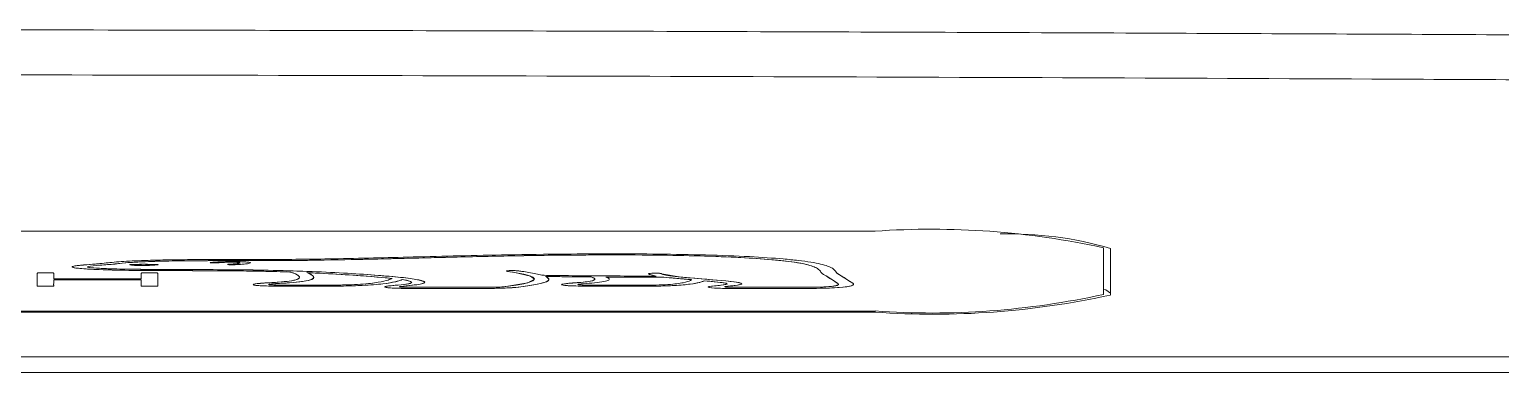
# Model space of a CAD drawing. Extents: x 3571 to 9666, y -561 to 1991.
# Drawn here: x 5141.63 to 5173.83, y 275.03 to 282.55 of the extents above; entities that cross this region are included whole.
import ezdxf

# ---------------------------------------------------------------- set-up
doc = ezdxf.new("R2010")
doc.units = 0
doc.header["$LTSCALE"] = 20
doc.header["$MEASUREMENT"] = 0
doc.layers.get('0').update_dxf_attribs({"linetype": 'CONTINUOUS'})

msp = doc.modelspace()

# ---------------------------------------------------------------- linework, layer by layer
at = {"color": 7, "linetype": 'Continuous', "lineweight": 15}
for p, q in [((5160.144, 278.128), (5108.919, 278.128)), ((5160.144, 278.128), (5108.919, 278.128)), ((5165.144, 276.746), (5165.144, 277.764)), ((5165.144, 276.746), (5165.144, 277.764)), ((5165.294, 276.733), (5165.294, 277.751)), ((5158.945, 277.251), (5158.883, 277.314)), ((5158.945, 277.251), (5158.883, 277.314)), ((5159.213, 277.317), (5159.277, 277.252)), ((5159.213, 277.317), (5159.277, 277.252)), ((5142.126, 276.927), (5141.843, 276.927)), ((5142.126, 276.927), (5141.843, 276.927)), ((5142.165, 277.088), (5144.083, 277.088)), ((5142.165, 277.088), (5144.083, 277.088)), ((5144.083, 277.064), (5142.165, 277.064)), ((5144.083, 277.064), (5142.165, 277.064)), ((5144.406, 276.927), (5144.123, 276.927)), ((5144.406, 276.927), (5144.123, 276.927)), ((5095.144, 276.382), (5160.144, 276.382)), ((5095.144, 276.382), (5160.144, 276.382)), ((5095.144, 276.358), (5160.144, 276.358)), ((5160.144, 276.358), (5160.144, 276.382)), ((5160.144, 276.358), (5160.144, 276.382)), ((5023.448, 275.377), (5231.84, 275.377))]:
    msp.add_line(p, q, dxfattribs=at)
at = {"color": 7, "linetype": 'Continuous', "lineweight": 15, "flags": 128}
for points in [[(5149.904, 276.934), (5149.904, 276.934), (5149.904, 276.934), (5149.904, 276.934), (5149.904, 276.934), (5149.903, 276.934), (5149.901, 276.934), (5149.895, 276.934), (5149.878, 276.932), (5149.833, 276.928), (5149.754, 276.918), (5149.738, 276.915), (5149.737, 276.911), (5149.746, 276.908), (5149.776, 276.905), (5149.818, 276.902), (5149.906, 276.901), (5150.088, 276.901), (5150.388, 276.901), (5150.927, 276.901), (5151.547, 276.901), (5151.842, 276.903), (5151.974, 276.91), (5152.024, 276.914), (5152.044, 276.916), (5152.053, 276.917), (5152.057, 276.918), (5152.059, 276.918), (5152.059, 276.918), (5152.06, 276.918), (5152.06, 276.918), (5152.06, 276.918), (5152.06, 276.918), (5152.543, 277), (5152.686, 277.078), (5152.603, 277.146), (5152.257, 277.227), (5152.101, 277.25)], [(5141.843, 276.927), (5141.829, 276.927), (5141.816, 276.927), (5141.807, 276.929), (5141.805, 276.929), (5141.805, 276.929), (5141.805, 276.929), (5141.805, 276.929), (5141.805, 276.929), (5141.805, 276.929), (5141.805, 276.929), (5141.805, 276.929), (5141.805, 276.929), (5141.805, 276.929), (5141.805, 277.088), (5141.805, 277.158), (5141.805, 277.189), (5141.805, 277.203), (5141.805, 277.209), (5141.805, 277.213), (5141.808, 277.214), (5141.816, 277.215), (5141.83, 277.216), (5141.838, 277.216), (5141.841, 277.216), (5141.842, 277.216), (5141.843, 277.216), (5141.843, 277.216), (5141.843, 277.216), (5141.843, 277.216), (5141.843, 277.216), (5141.843, 277.216), (5141.843, 277.216), (5142.002, 277.216), (5142.071, 277.216), (5142.126, 277.216), (5142.141, 277.216), (5142.153, 277.215), (5142.162, 277.214), (5142.164, 277.214), (5142.165, 277.213), (5142.165, 277.213), (5142.165, 277.213), (5142.165, 277.213), (5142.165, 277.213), (5142.165, 277.213), (5142.165, 277.213), (5142.165, 277.213), (5142.165, 277.213), (5142.165, 277.088)], [(5141.843, 276.927), (5141.829, 276.927), (5141.816, 276.927), (5141.807, 276.929), (5141.805, 276.929), (5141.805, 276.929), (5141.805, 276.929), (5141.805, 276.929), (5141.805, 276.929), (5141.805, 276.929), (5141.805, 276.929), (5141.805, 276.929), (5141.805, 276.929), (5141.805, 276.929), (5141.805, 277.088), (5141.805, 277.158), (5141.805, 277.189), (5141.805, 277.203), (5141.805, 277.209), (5141.805, 277.213), (5141.808, 277.214), (5141.816, 277.215), (5141.83, 277.216), (5141.838, 277.216), (5141.841, 277.216), (5141.842, 277.216), (5141.843, 277.216), (5141.843, 277.216), (5141.843, 277.216), (5141.843, 277.216), (5141.843, 277.216), (5141.843, 277.216), (5141.843, 277.216), (5142.002, 277.216), (5142.071, 277.216), (5142.126, 277.216), (5142.141, 277.216), (5142.153, 277.215), (5142.162, 277.214), (5142.164, 277.214), (5142.165, 277.213), (5142.165, 277.213), (5142.165, 277.213), (5142.165, 277.213), (5142.165, 277.213), (5142.165, 277.213), (5142.165, 277.213), (5142.165, 277.213), (5142.165, 277.213), (5142.165, 277.088)], [(5144.083, 277.088), (5144.083, 277.158), (5144.083, 277.189), (5144.083, 277.203), (5144.083, 277.209), (5144.083, 277.213), (5144.087, 277.214), (5144.095, 277.215), (5144.109, 277.216), (5144.117, 277.216), (5144.12, 277.216), (5144.122, 277.216), (5144.123, 277.216), (5144.123, 277.216), (5144.123, 277.216), (5144.123, 277.216), (5144.123, 277.216), (5144.123, 277.216), (5144.123, 277.216), (5144.281, 277.216), (5144.351, 277.216), (5144.406, 277.216), (5144.42, 277.216), (5144.432, 277.215), (5144.441, 277.214), (5144.443, 277.214), (5144.444, 277.213), (5144.444, 277.213), (5144.444, 277.213), (5144.444, 277.213), (5144.444, 277.213), (5144.444, 277.213), (5144.444, 277.213), (5144.444, 277.213), (5144.444, 277.213), (5144.444, 277.054), (5144.444, 276.984), (5144.444, 276.954), (5144.444, 276.94), (5144.444, 276.934), (5144.444, 276.929), (5144.441, 276.928), (5144.432, 276.927), (5144.42, 276.927), (5144.406, 276.927)], [(5144.083, 277.088), (5144.083, 277.158), (5144.083, 277.189), (5144.083, 277.203), (5144.083, 277.209), (5144.083, 277.213), (5144.087, 277.214), (5144.095, 277.215), (5144.109, 277.216), (5144.117, 277.216), (5144.12, 277.216), (5144.122, 277.216), (5144.123, 277.216), (5144.123, 277.216), (5144.123, 277.216), (5144.123, 277.216), (5144.123, 277.216), (5144.123, 277.216), (5144.123, 277.216), (5144.281, 277.216), (5144.351, 277.216), (5144.406, 277.216), (5144.42, 277.216), (5144.432, 277.215), (5144.441, 277.214), (5144.443, 277.214), (5144.444, 277.213), (5144.444, 277.213), (5144.444, 277.213), (5144.444, 277.213), (5144.444, 277.213), (5144.444, 277.213), (5144.444, 277.213), (5144.444, 277.213), (5144.444, 277.213), (5144.444, 277.054), (5144.444, 276.984), (5144.444, 276.954), (5144.444, 276.94), (5144.444, 276.934), (5144.444, 276.929), (5144.441, 276.928), (5144.432, 276.927), (5144.42, 276.927), (5144.406, 276.927)], [(5144.123, 276.927), (5144.108, 276.927), (5144.095, 276.927), (5144.086, 276.929), (5144.084, 276.929), (5144.084, 276.929), (5144.083, 276.929), (5144.083, 276.929), (5144.083, 276.929), (5144.083, 276.929), (5144.083, 276.929), (5144.083, 276.929), (5144.083, 276.929), (5144.083, 276.929), (5144.083, 277.064)], [(5144.123, 276.927), (5144.108, 276.927), (5144.095, 276.927), (5144.086, 276.929), (5144.084, 276.929), (5144.084, 276.929), (5144.083, 276.929), (5144.083, 276.929), (5144.083, 276.929), (5144.083, 276.929), (5144.083, 276.929), (5144.083, 276.929), (5144.083, 276.929), (5144.083, 276.929), (5144.083, 277.064)], [(5155.351, 277.148), (5155.213, 277.181), (5155.188, 277.195), (5155.195, 277.202), (5155.219, 277.206), (5155.256, 277.209), (5155.288, 277.21), (5155.324, 277.21), (5155.36, 277.21), (5155.391, 277.21), (5155.423, 277.208), (5155.446, 277.205), (5155.461, 277.201), (5155.465, 277.199), (5155.466, 277.198), (5155.466, 277.198), (5155.466, 277.198), (5155.466, 277.198), (5155.466, 277.198), (5155.466, 277.198), (5155.466, 277.198), (5155.466, 277.198), (5155.466, 277.198), (5155.853, 277.128), (5156.495, 277.074), (5156.877, 277.039), (5157.165, 277.003), (5157.228, 276.975), (5157.132, 276.947), (5156.924, 276.926), (5156.884, 276.921), (5156.858, 276.916), (5156.852, 276.912), (5156.858, 276.909), (5156.877, 276.905), (5156.907, 276.903), (5156.947, 276.902), (5157.015, 276.901), (5157.125, 276.901), (5157.321, 276.901), (5157.671, 276.901), (5158.265, 276.901), (5158.526, 276.901), (5158.641, 276.901), (5158.731, 276.901), (5158.773, 276.901), (5158.846, 276.902), (5159.024, 276.908), (5159.182, 276.92), (5159.291, 276.937), (5159.339, 276.96), (5159.324, 276.988), (5159.256, 277.032), (5159.07, 277.151)], [(5159.399, 277.154), (5159.585, 277.035), (5159.653, 276.99), (5159.669, 276.957), (5159.597, 276.928), (5159.435, 276.904), (5159.195, 276.887), (5159.009, 276.88), (5158.851, 276.877), (5158.758, 276.877), (5158.737, 276.877), (5158.732, 276.877), (5158.73, 276.877), (5158.73, 276.877), (5158.73, 276.877), (5158.73, 276.877), (5158.73, 276.877), (5158.73, 276.877), (5158.73, 276.877), (5157.676, 276.877), (5157.262, 276.877), (5156.803, 276.878), (5156.669, 276.883), (5156.564, 276.89), (5156.516, 276.897), (5156.49, 276.907), (5156.509, 276.917), (5156.737, 276.944), (5156.893, 276.967), (5156.88, 276.989), (5156.694, 277.015), (5156.411, 277.044)], [(5165.294, 276.77), (5165.195, 276.843), (5165.144, 276.86)]]:
    msp.add_lwpolyline(points, dxfattribs=at)
at = {"color": 7, "linetype": 'Continuous', "lineweight": 15}
for centre, radius, start, end in [((5161.387, 260.68), 17.493, 77.5989, 94.0761), ((5161.387, 260.68), 17.493, 77.5989, 94.0761), ((5163.08, 270.259), 7.812, 73.5397, 91.4767), ((5161.387, 293.831), 17.493, 265.9241, 282.4008), ((5161.387, 293.831), 17.493, 265.9241, 282.4008), ((5161.425, 294.33), 18.018, 265.9243, 282.4009)]:
    msp.add_arc(centre, radius, start, end, dxfattribs=at)
for points, knots in [([(5283.355, 275.427), (5282.954, 275.498), (5280.566, 275.921), (5276.554, 276.556), (5272.07, 277.222), (5268.51, 277.715), (5265.43, 278.12), (5262.314, 278.503), (5259.482, 278.832), (5256.755, 279.131), (5254.004, 279.416), (5251.034, 279.705), (5247.954, 279.983), (5244.685, 280.254), (5241.251, 280.517), (5235.382, 280.927), (5227.303, 281.388), (5217.302, 281.808), (5207.837, 282.088), (5200.532, 282.226), (5195.144, 282.291), (5191.159, 282.324), (5186.412, 282.357), (5180.745, 282.392), (5174.156, 282.429), (5166.643, 282.464), (5158.206, 282.497), (5148.842, 282.524), (5138.551, 282.543), (5131.382, 282.546), (5127.644, 282.547)], [0, 0, 0, 0, 0.007942, 0.047278, 0.078077, 0.09541, 0.117873, 0.138922, 0.157097, 0.174981, 0.193535, 0.211422, 0.233444, 0.254725, 0.276456, 0.30182, 0.371991, 0.43612, 0.496896, 0.553414, 0.574736, 0.598799, 0.628672, 0.664319, 0.705767, 0.753009, 0.806051, 0.864895, 0.929545, 1, 1, 1, 1]), ([(5231.84, 275.377), (5231.766, 275.481), (5231.689, 275.584), (5231.577, 275.731), (5231.543, 275.774), (5231.474, 275.862), (5231.44, 275.906), (5231.334, 276.037), (5231.262, 276.125), (5231.042, 276.388), (5230.888, 276.563), (5230.407, 277.088), (5230.059, 277.438), (5229.593, 277.876), (5229.497, 277.963), (5229.353, 278.094), (5229.296, 278.138), (5229.158, 278.225), (5229.078, 278.269), (5228.626, 278.485), (5228.092, 278.657), (5226.688, 278.993), (5225.819, 279.157), (5224.279, 279.395), (5223.726, 279.473), (5222.839, 279.588), (5222.534, 279.626), (5221.905, 279.701), (5221.582, 279.738), (5219.919, 279.921), (5218.442, 280.06), (5215.229, 280.322), (5213.491, 280.444), (5209.792, 280.669), (5207.832, 280.772), (5203.725, 280.956), (5201.581, 281.037), (5197.152, 281.177), (5194.87, 281.234), (5190.212, 281.326), (5187.838, 281.359), (5184.845, 281.385), (5184.245, 281.389), (5183.044, 281.396), (5182.443, 281.4), (5181.241, 281.407), (5180.639, 281.41), (5179.739, 281.415), (5179.438, 281.417), (5178.837, 281.42), (5178.536, 281.422), (5175.83, 281.437), (5173.426, 281.449), (5166.205, 281.482), (5161.39, 281.501), (5146.935, 281.546), (5137.289, 281.561), (5127.644, 281.561)], [0.7121402, 0.7121402, 0.7121402, 0.7121402, 0.719641, 0.719641, 0.7228269, 0.7228269, 0.7260128, 0.7260128, 0.7323846, 0.7323846, 0.7451281, 0.7451281, 0.7706153, 0.7706153, 0.7769871, 0.7769871, 0.780173, 0.780173, 0.7833589, 0.7833589, 0.7961025, 0.7961025, 0.8088461, 0.8088461, 0.8152179, 0.8152179, 0.8184038, 0.8184038, 0.8215897, 0.8215897, 0.8343333, 0.8343333, 0.8470769, 0.8470769, 0.8598205, 0.8598205, 0.8725641, 0.8725641, 0.8853077, 0.8853077, 0.8980513, 0.8980513, 0.9012372, 0.9012372, 0.9044231, 0.9044231, 0.907609, 0.907609, 0.9092019, 0.9092019, 0.9107949, 0.9107949, 0.9235384, 0.9235384, 0.9490256, 0.9490256, 1, 1, 1, 1]), ([(5143.23, 277.425), (5143.339, 277.437), (5143.559, 277.462), (5144.027, 277.485), (5144.503, 277.499), (5144.979, 277.506), (5145.446, 277.509), (5146.067, 277.509), (5147.002, 277.508), (5148.413, 277.523), (5149.789, 277.559), (5151.049, 277.59), (5152.154, 277.614), (5153.606, 277.634), (5155.09, 277.636), (5156.454, 277.611), (5157.398, 277.576), (5158.054, 277.531), (5158.588, 277.477), (5159.015, 277.409), (5159.145, 277.349), (5159.213, 277.317)], [0, 0, 0, 0, 0.031713, 0.063849, 0.086985, 0.112266, 0.140208, 0.160701, 0.210342, 0.287821, 0.384064, 0.44004, 0.498202, 0.565996, 0.673198, 0.729153, 0.786354, 0.839348, 0.868778, 0.930854, 1, 1, 1, 1]), ([(5143.23, 277.425), (5143.339, 277.437), (5143.559, 277.462), (5144.027, 277.485), (5144.503, 277.499), (5144.979, 277.506), (5145.446, 277.509), (5146.067, 277.509), (5147.002, 277.508), (5148.413, 277.523), (5149.789, 277.559), (5151.049, 277.59), (5152.154, 277.614), (5153.606, 277.634), (5155.09, 277.636), (5156.454, 277.611), (5157.398, 277.576), (5158.054, 277.531), (5158.588, 277.477), (5159.015, 277.409), (5159.145, 277.349), (5159.213, 277.317)], [0, 0, 0, 0, 0.031713, 0.063849, 0.086985, 0.112266, 0.140208, 0.160701, 0.210342, 0.287821, 0.384064, 0.44004, 0.498202, 0.565996, 0.673198, 0.729153, 0.786354, 0.839348, 0.868778, 0.930854, 1, 1, 1, 1]), ([(5158.883, 277.314), (5158.756, 277.398), (5158.392, 277.464), (5157.797, 277.513), (5156.514, 277.618), (5154.473, 277.619), (5152.987, 277.601), (5152.055, 277.59), (5151.146, 277.567), (5150.265, 277.545), (5149.512, 277.526), (5148.732, 277.507), (5147.938, 277.494), (5147.365, 277.486), (5146.672, 277.485), (5146.061, 277.485), (5145.876, 277.485), (5145.69, 277.485), (5145.504, 277.484), (5144.513, 277.483), (5143.848, 277.459), (5143.525, 277.414), (5143.517, 277.413), (5143.509, 277.412), (5143.501, 277.411)], [0, 0, 0, 0, 0.1390248, 0.1390248, 0.1390248, 0.2780496, 0.2780496, 0.2780496, 0.4170744, 0.4170744, 0.4170744, 0.5560992, 0.5560992, 0.5560992, 0.695124, 0.695124, 0.695124, 0.8472279, 0.8472279, 0.8472279, 0.9862527, 0.9862527, 0.9862527, 0.9999967, 0.9999967, 0.9999967, 0.9999967]), ([(5158.883, 277.314), (5158.819, 277.344), (5158.698, 277.4), (5158.305, 277.464), (5157.813, 277.514), (5157.207, 277.556), (5156.33, 277.589), (5154.878, 277.615), (5153.215, 277.608), (5151.504, 277.576), (5150.17, 277.542), (5148.887, 277.511), (5147.676, 277.488), (5146.711, 277.485), (5146.109, 277.485), (5145.812, 277.485), (5145.668, 277.485), (5145.576, 277.485), (5145.536, 277.484), (5145.518, 277.484), (5145.51, 277.484), (5145.507, 277.484), (5145.505, 277.484), (5145.505, 277.484), (5145.256, 277.484), (5144.793, 277.48), (5144.23, 277.466), (5143.85, 277.446), (5143.632, 277.428), (5143.537, 277.415), (5143.501, 277.411)], [0, 0, 0, 0, 0.067679, 0.128077, 0.156571, 0.207302, 0.262913, 0.317602, 0.452125, 0.531264, 0.60887, 0.684651, 0.754398, 0.814077, 0.843169, 0.853676, 0.862923, 0.866991, 0.868781, 0.869569, 0.869915, 0.870068, 0.870135, 0.870164, 0.870188, 0.911274, 0.946094, 0.967152, 0.987655, 1, 1, 1, 1]), ([(5147.335, 277.236), (5147.066, 277.245), (5146.779, 277.252), (5146.478, 277.256), (5146.008, 277.262), (5145.212, 277.265), (5144.571, 277.268), (5144.372, 277.269), (5144.173, 277.27), (5143.974, 277.271), (5143.57, 277.273), (5142.893, 277.29), (5142.656, 277.323), (5142.532, 277.34), (5142.543, 277.359), (5142.69, 277.377), (5142.768, 277.387), (5142.87, 277.394), (5143.062, 277.408), (5143.15, 277.415), (5143.218, 277.423), (5143.224, 277.424), (5143.23, 277.425)], [0, 0, 0, 0, 0.138054, 0.138054, 0.138054, 0.276108, 0.276108, 0.276108, 0.437954, 0.437954, 0.437954, 0.576009, 0.576009, 0.576009, 0.714063, 0.714063, 0.714063, 0.852117, 0.852117, 0.990171, 0.990171, 1, 1, 1, 1]), ([(5147.335, 277.236), (5147.147, 277.242), (5146.677, 277.256), (5145.729, 277.263), (5144.876, 277.267), (5144.222, 277.27), (5143.745, 277.271), (5143.299, 277.282), (5142.925, 277.299), (5142.743, 277.312), (5142.625, 277.326), (5142.569, 277.34), (5142.568, 277.356), (5142.638, 277.371), (5142.785, 277.388), (5143.017, 277.403), (5143.161, 277.418), (5143.23, 277.425)], [0, 0, 0, 0, 0.0922829, 0.229592, 0.4300892, 0.4826, 0.5280575, 0.6473262, 0.6896227, 0.730289, 0.761522, 0.7906789, 0.8194057, 0.86011, 0.8882573, 0.9462464, 1, 1, 1, 1]), ([(5143.501, 277.411), (5143.397, 277.401), (5143.204, 277.384), (5142.941, 277.365), (5142.896, 277.348), (5142.91, 277.34), (5142.978, 277.329), (5143.17, 277.315), (5143.529, 277.301), (5143.823, 277.297), (5143.997, 277.295)], [0, 0, 0, 0, 0.20392, 0.379699, 0.428926, 0.475881, 0.508636, 0.639271, 0.786203, 1, 1, 1, 1]), ([(5143.501, 277.411), (5143.397, 277.401), (5143.204, 277.384), (5142.941, 277.365), (5142.896, 277.348), (5142.91, 277.34), (5142.978, 277.329), (5143.17, 277.315), (5143.529, 277.301), (5143.823, 277.297), (5143.997, 277.295)], [0, 0, 0, 0, 0.20392, 0.379699, 0.428926, 0.475881, 0.508636, 0.639271, 0.786203, 1, 1, 1, 1]), ([(5143.832, 277.395), (5143.832, 277.395), (5143.831, 277.395), (5143.831, 277.396), (5143.832, 277.397), (5143.838, 277.398), (5143.846, 277.399), (5143.86, 277.4), (5143.872, 277.4), (5143.878, 277.401)], [0, 0, 0, 0, 0.04413, 0.1256, 0.334216, 0.473974, 0.625825, 0.796202, 1, 1, 1, 1]), ([(5144.128, 277.376), (5144.125, 277.376), (5144.118, 277.376), (5144.097, 277.375), (5144.069, 277.375), (5144.034, 277.375), (5144.002, 277.376), (5143.966, 277.377), (5143.923, 277.382), (5143.874, 277.386), (5143.843, 277.392), (5143.833, 277.394), (5143.832, 277.395), (5143.832, 277.395), (5143.832, 277.395)], [0, 0, 0, 0, 0.017805, 0.051589, 0.140616, 0.209049, 0.282551, 0.361488, 0.486811, 0.756898, 0.921891, 0.995116, 0.999667, 1, 1, 1, 1]), ([(5144.128, 277.376), (5144.127, 277.376), (5144.02, 277.373), (5143.958, 277.378), (5143.835, 277.389), (5143.832, 277.395), (5143.832, 277.395)], [0, 0, 0, 0, 0.49917, 0.49917, 0.49917, 1, 1, 1, 1]), ([(5143.878, 277.401), (5143.878, 277.401), (5143.879, 277.401), (5143.894, 277.401), (5143.948, 277.402), (5144.061, 277.404), (5144.239, 277.404), (5144.368, 277.402), (5144.441, 277.4)], [0, 0, 0, 0, 0.001576, 0.005842, 0.082684, 0.297309, 0.60832, 1, 1, 1, 1]), ([(5143.997, 277.295), (5144.086, 277.294), (5144.262, 277.293), (5144.732, 277.291), (5145.448, 277.288), (5146.695, 277.283), (5148.193, 277.239), (5149.309, 277.163), (5150.001, 277.095), (5150.274, 277.041), (5150.324, 276.982), (5150.044, 276.95), (5149.904, 276.934)], [0, 0, 0, 0, 0.028697, 0.057394, 0.152902, 0.261599, 0.461431, 0.661536, 0.748987, 0.8359, 0.918194, 1, 1, 1, 1]), ([(5143.997, 277.295), (5144.195, 277.294), (5144.392, 277.293), (5144.59, 277.292), (5145.239, 277.289), (5146.048, 277.286), (5146.535, 277.28), (5147.882, 277.262), (5148.933, 277.192), (5150.244, 277.078), (5150.596, 276.99), (5149.904, 276.934)], [0, 0, 0, 0, 0.27971, 0.27971, 0.27971, 0.519806, 0.519806, 0.519806, 0.759903, 0.759903, 1, 1, 1, 1]), ([(5144.441, 277.4), (5144.441, 277.4), (5144.443, 277.4), (5144.447, 277.4), (5144.451, 277.399), (5144.454, 277.399), (5144.455, 277.398), (5144.451, 277.397), (5144.435, 277.394), (5144.389, 277.39), (5144.316, 277.384), (5144.228, 277.379), (5144.162, 277.377), (5144.133, 277.376), (5144.128, 277.376), (5144.128, 277.376), (5144.128, 277.376)], [0, 0, 0, 0, 0.004723, 0.013358, 0.027045, 0.044843, 0.068074, 0.09941, 0.142275, 0.295532, 0.5394, 0.811672, 0.968085, 0.997949, 0.999886, 1, 1, 1, 1]), ([(5144.441, 277.4), (5144.441, 277.4), (5144.479, 277.399), (5144.427, 277.394), (5144.277, 277.379), (5144.128, 277.376), (5144.128, 277.376)], [0, 0, 0, 0, 0.498609, 0.498609, 0.498609, 1, 1, 1, 1]), ([(5146.109, 277.395), (5146.149, 277.397), (5146.237, 277.401), (5146.343, 277.41), (5146.431, 277.421), (5146.476, 277.432), (5146.474, 277.442), (5146.435, 277.45), (5146.367, 277.457), (5146.282, 277.461), (5146.2, 277.465), (5146.072, 277.466), (5145.926, 277.464), (5145.789, 277.458), (5145.69, 277.452), (5145.626, 277.448), (5145.595, 277.445), (5145.587, 277.442), (5145.593, 277.439), (5145.61, 277.437), (5145.619, 277.437)], [0, 0, 0, 0, 0.070187, 0.154046, 0.242829, 0.328867, 0.383425, 0.434869, 0.512766, 0.540194, 0.59632, 0.647426, 0.730831, 0.813484, 0.879429, 0.920937, 0.941404, 0.96146, 0.980858, 1, 1, 1, 1]), ([(5146.109, 277.395), (5146.149, 277.397), (5146.237, 277.401), (5146.343, 277.41), (5146.431, 277.421), (5146.476, 277.432), (5146.474, 277.442), (5146.435, 277.45), (5146.367, 277.457), (5146.282, 277.461), (5146.2, 277.465), (5146.072, 277.466), (5145.926, 277.464), (5145.789, 277.458), (5145.69, 277.452), (5145.626, 277.448), (5145.595, 277.445), (5145.587, 277.442), (5145.593, 277.439), (5145.61, 277.437), (5145.619, 277.437)], [0, 0, 0, 0, 0.070187, 0.154046, 0.242829, 0.328867, 0.383425, 0.434869, 0.512766, 0.540194, 0.59632, 0.647426, 0.730831, 0.813484, 0.879429, 0.920937, 0.941404, 0.96146, 0.980858, 1, 1, 1, 1]), ([(5145.619, 277.437), (5145.631, 277.436), (5145.656, 277.435), (5145.699, 277.435), (5145.736, 277.436), (5145.754, 277.437), (5145.763, 277.438)], [0, 0, 0, 0, 0.2692431, 0.5456656, 0.7709683, 1, 1, 1, 1]), ([(5145.763, 277.438), (5145.781, 277.439), (5145.988, 277.457), (5146.165, 277.448), (5146.23, 277.444), (5146.257, 277.44), (5146.248, 277.433), (5146.232, 277.423), (5146.113, 277.412), (5146.031, 277.408)], [0, 0, 0, 0, 0.333333, 0.333333, 0.333333, 0.666667, 0.666667, 0.666667, 1, 1, 1, 1]), ([(5145.763, 277.438), (5145.777, 277.439), (5145.81, 277.441), (5145.869, 277.445), (5145.943, 277.449), (5146.017, 277.45), (5146.082, 277.45), (5146.131, 277.449), (5146.177, 277.447), (5146.214, 277.445), (5146.238, 277.441), (5146.249, 277.438), (5146.251, 277.434), (5146.233, 277.427), (5146.183, 277.42), (5146.115, 277.413), (5146.057, 277.41), (5146.031, 277.408)], [0, 0, 0, 0, 0.054091, 0.131926, 0.21189, 0.29246, 0.338152, 0.385934, 0.427475, 0.483499, 0.523891, 0.565577, 0.610808, 0.683673, 0.79881, 0.910189, 1, 1, 1, 1]), ([(5146.031, 277.408), (5145.984, 277.406), (5145.953, 277.402), (5145.996, 277.395), (5146.06, 277.394), (5146.109, 277.395)], [0, 0, 0, 0, 0.5, 0.5, 1, 1, 1, 1]), ([(5146.031, 277.408), (5146.02, 277.408), (5145.998, 277.406), (5145.975, 277.404), (5145.965, 277.401), (5145.972, 277.398), (5145.996, 277.396), (5146.031, 277.395), (5146.072, 277.394), (5146.097, 277.395), (5146.109, 277.395)], [0, 0, 0, 0, 0.131807, 0.261874, 0.387014, 0.510114, 0.630332, 0.749133, 0.872351, 1, 1, 1, 1]), ([(5146.831, 276.998), (5146.917, 277.003), (5147.107, 277.014), (5147.361, 277.039), (5147.533, 277.078), (5147.56, 277.136), (5147.483, 277.189), (5147.376, 277.225), (5147.345, 277.234), (5147.337, 277.236), (5147.335, 277.236)], [0, 0, 0, 0, 0.094177, 0.208216, 0.35578, 0.561674, 0.892393, 0.975342, 0.994091, 1, 1, 1, 1]), ([(5146.831, 276.998), (5147.111, 277.014), (5147.492, 277.037), (5147.536, 277.101), (5147.585, 277.171), (5147.345, 277.234), (5147.335, 277.236)], [0, 0, 0, 0, 0.5, 0.5, 0.5, 1, 1, 1, 1]), ([(5149.904, 276.934), (5149.904, 276.934), (5149.735, 276.921), (5149.735, 276.904), (5149.842, 276.901), (5149.913, 276.901), (5150.486, 276.901), (5151.058, 276.901), (5151.824, 276.901), (5151.96, 276.906), (5152.06, 276.918), (5153.439, 277.085), (5152.115, 277.249), (5152.101, 277.25)], [0, 0, 0, 0, 0.135664, 0.135664, 0.271331, 0.271331, 0.271331, 0.728665, 0.728665, 0.864333, 0.864333, 0.864333, 1, 1, 1, 1]), ([(5152.101, 277.25), (5152.053, 277.256), (5152.068, 277.263), (5152.198, 277.268), (5152.281, 277.266), (5152.329, 277.261)], [0, 0, 0, 0, 0.5, 0.5, 0.9999797, 0.9999797, 0.9999797, 0.9999797]), ([(5152.101, 277.25), (5152.091, 277.252), (5152.073, 277.254), (5152.071, 277.259), (5152.09, 277.263), (5152.13, 277.266), (5152.183, 277.267), (5152.239, 277.267), (5152.292, 277.264), (5152.316, 277.262), (5152.329, 277.261)], [0, 0, 0, 0, 0.139592, 0.268226, 0.388335, 0.506241, 0.622869, 0.738304, 0.861827, 1, 1, 1, 1]), ([(5152.329, 277.261), (5152.332, 277.26), (5152.343, 277.259), (5152.372, 277.255), (5152.45, 277.245), (5152.648, 277.215), (5152.766, 277.186), (5152.852, 277.164)], [0, 0, 0, 0, 0.014686, 0.042051, 0.122953, 0.357381, 1, 1, 1, 1]), ([(5152.329, 277.261), (5152.332, 277.26), (5152.343, 277.259), (5152.372, 277.255), (5152.45, 277.245), (5152.648, 277.215), (5152.766, 277.186), (5152.852, 277.164)], [0, 0, 0, 0, 0.014686, 0.042051, 0.122953, 0.357381, 1, 1, 1, 1]), ([(5159.07, 277.151), (5159.032, 277.172), (5158.974, 277.205), (5158.953, 277.239), (5158.945, 277.251)], [0, 0, 0, 0, 0.642447, 1, 1, 1, 1]), ([(5159.277, 277.252), (5159.287, 277.237), (5159.308, 277.204), (5159.368, 277.171), (5159.399, 277.154)], [0, 0, 0, 0, 0.471162, 1, 1, 1, 1]), ([(5142.165, 277.064), (5142.165, 277.039), (5142.166, 277.003), (5142.164, 276.962), (5142.166, 276.944), (5142.164, 276.935), (5142.168, 276.931), (5142.163, 276.928), (5142.154, 276.927), (5142.141, 276.927), (5142.131, 276.927), (5142.126, 276.927)], [0, 0, 0, 0, 0.542079, 0.780581, 0.885531, 0.931706, 0.967979, 0.976157, 0.984255, 0.992242, 1, 1, 1, 1]), ([(5142.165, 277.064), (5142.165, 277.039), (5142.166, 277.003), (5142.164, 276.962), (5142.166, 276.944), (5142.164, 276.935), (5142.168, 276.931), (5142.163, 276.928), (5142.154, 276.927), (5142.141, 276.927), (5142.131, 276.927), (5142.126, 276.927)], [0, 0, 0, 0, 0.542079, 0.780581, 0.885531, 0.931706, 0.967979, 0.976157, 0.984255, 0.992242, 1, 1, 1, 1]), ([(5149.795, 277.07), (5149.691, 277.011), (5149.267, 276.927), (5148.274, 276.927), (5147.87, 276.927), (5147.466, 276.927), (5146.88, 276.927), (5146.74, 276.931), (5146.565, 276.944), (5146.525, 276.954), (5146.536, 276.964), (5146.556, 276.983), (5146.828, 276.998), (5146.831, 276.998)], [0, 0, 0, 0, 0.156715, 0.156715, 0.156715, 0.529854, 0.529854, 0.68657, 0.68657, 0.843285, 0.843285, 0.843285, 1, 1, 1, 1]), ([(5149.795, 277.07), (5149.7, 277.038), (5149.56, 276.989), (5149.051, 276.946), (5148.726, 276.933), (5148.508, 276.928), (5148.009, 276.926), (5147.499, 276.928), (5146.994, 276.926), (5146.766, 276.93), (5146.604, 276.94), (5146.543, 276.951), (5146.53, 276.961), (5146.545, 276.971), (5146.624, 276.983), (5146.726, 276.991), (5146.805, 276.997), (5146.825, 276.998), (5146.83, 276.998), (5146.831, 276.998), (5146.831, 276.998), (5146.831, 276.998)], [0, 0, 0, 0, 0.255348, 0.380292, 0.421303, 0.463344, 0.50799, 0.702179, 0.750957, 0.793243, 0.829971, 0.866085, 0.882983, 0.907417, 0.939423, 0.984939, 0.996663, 0.999261, 0.999826, 0.999954, 1, 1, 1, 1]), ([(5147.028, 276.981), (5147.026, 276.981), (5147.021, 276.98), (5147.007, 276.98), (5146.976, 276.978), (5146.927, 276.974), (5146.873, 276.968), (5146.861, 276.962), (5146.887, 276.957), (5146.927, 276.953), (5146.979, 276.951), (5147.088, 276.949), (5147.243, 276.95), (5147.532, 276.949), (5147.819, 276.95), (5148.074, 276.95), (5148.186, 276.95), (5148.236, 276.95), (5148.257, 276.95), (5148.267, 276.95), (5148.271, 276.95), (5148.273, 276.95), (5148.274, 276.95), (5148.274, 276.95), (5148.388, 276.95), (5148.613, 276.953), (5148.995, 276.972), (5149.293, 277.01), (5149.484, 277.054), (5149.546, 277.084), (5149.573, 277.096)], [0, 0, 0, 0, 0.001729, 0.004463, 0.011777, 0.029849, 0.052758, 0.073998, 0.08862, 0.10268, 0.1165, 0.130002, 0.178956, 0.220775, 0.327224, 0.374061, 0.39467, 0.403738, 0.407727, 0.409483, 0.410255, 0.410595, 0.410744, 0.41081, 0.410862, 0.487945, 0.562316, 0.721345, 0.881546, 1, 1, 1, 1]), ([(5147.028, 276.981), (5147.02, 276.98), (5146.866, 276.972), (5146.866, 276.955), (5146.967, 276.95), (5147.061, 276.95), (5147.466, 276.95), (5147.87, 276.95), (5148.274, 276.95), (5149.247, 276.95), (5149.515, 277.062), (5149.573, 277.096)], [0, 0, 0, 0, 0.185839, 0.185839, 0.371678, 0.371678, 0.371678, 0.814161, 0.814161, 0.814161, 1, 1, 1, 1]), ([(5147.703, 277.222), (5147.75, 277.202), (5147.864, 277.154), (5147.887, 277.088), (5147.668, 277.032), (5147.361, 277.001), (5147.13, 276.987), (5147.028, 276.981)], [0, 0, 0, 0, 0.2316185, 0.5677269, 0.751259, 0.8901045, 1, 1, 1, 1]), ([(5147.703, 277.222), (5147.776, 277.197), (5147.883, 277.15), (5147.848, 277.099), (5147.797, 277.025), (5147.334, 276.999), (5147.028, 276.981)], [0, 0, 0, 0, 0.5, 0.5, 0.5, 1, 1, 1, 1]), ([(5149.573, 277.096), (5149.275, 277.123), (5148.776, 277.167), (5148.095, 277.204), (5147.769, 277.219), (5147.708, 277.222), (5147.704, 277.222), (5147.703, 277.222)], [0, 0, 0, 0, 0.545742, 0.915983, 0.994253, 0.999601, 1, 1, 1, 1]), ([(5152.928, 277.139), (5153.083, 277.074), (5153.044, 276.99), (5152.344, 276.906), (5152.186, 276.887), (5151.939, 276.877), (5151.631, 276.877), (5151.057, 276.877), (5150.482, 276.877), (5149.908, 276.877), (5149.705, 276.877), (5149.452, 276.885), (5149.384, 276.928), (5149.707, 276.95), (5149.708, 276.95)], [0, 0, 0, 0, 0.135496, 0.135496, 0.135496, 0.270993, 0.270993, 0.270993, 0.729242, 0.729242, 0.729242, 0.864738, 0.864738, 1, 1, 1, 1]), ([(5152.928, 277.139), (5152.967, 277.114), (5153.05, 277.062), (5152.881, 276.989), (5152.562, 276.934), (5152.33, 276.902), (5152.085, 276.884), (5151.683, 276.873), (5151.137, 276.878), (5150.549, 276.876), (5150.13, 276.877), (5149.849, 276.876), (5149.683, 276.879), (5149.546, 276.886), (5149.459, 276.895), (5149.415, 276.905), (5149.414, 276.916), (5149.48, 276.93), (5149.585, 276.941), (5149.678, 276.948), (5149.702, 276.95), (5149.708, 276.95)], [0, 0, 0, 0, 0.138415, 0.295682, 0.413287, 0.474479, 0.501262, 0.553913, 0.643499, 0.724856, 0.79645, 0.816381, 0.840357, 0.865462, 0.882658, 0.901659, 0.92258, 0.943661, 0.985712, 0.996894, 1, 1, 1, 1]), ([(5149.708, 276.95), (5149.795, 276.96), (5149.972, 276.978), (5150.04, 277.022), (5149.889, 277.052), (5149.795, 277.07)], [0, 0, 0, 0, 0.2634773, 0.5355745, 1, 1, 1, 1]), ([(5152.852, 277.164), (5152.987, 277.162), (5153.351, 277.157), (5154.181, 277.148), (5154.883, 277.148), (5155.351, 277.148)], [0, 0, 0, 0, 0.1637787, 0.4422556, 1, 1, 1, 1]), ([(5152.852, 277.164), (5152.987, 277.162), (5153.351, 277.157), (5154.181, 277.148), (5154.883, 277.148), (5155.351, 277.148)], [0, 0, 0, 0, 0.1637787, 0.4422556, 1, 1, 1, 1]), ([(5153.927, 277.128), (5153.712, 277.13), (5153.378, 277.132), (5153.047, 277.137), (5152.928, 277.139)], [0, 0, 0, 0, 0.640658, 1, 1, 1, 1]), ([(5153.927, 277.128), (5153.712, 277.13), (5153.378, 277.132), (5153.047, 277.137), (5152.928, 277.139)], [0, 0, 0, 0, 0.640658, 1, 1, 1, 1]), ([(5156.411, 277.044), (5156.325, 277.004), (5156.06, 276.927), (5155.206, 276.927), (5154.758, 276.927), (5154.31, 276.927), (5153.862, 276.927), (5153.656, 276.927), (5153.505, 276.931), (5153.408, 276.938), (5153.238, 276.951), (5153.289, 276.965), (5153.289, 276.966)], [0.0000011, 0.0000011, 0.0000011, 0.0000011, 0.1775105, 0.1775105, 0.1775105, 0.6454283, 0.6454283, 0.6454283, 0.8229388, 0.8229388, 0.8229388, 0.9995292, 0.9995292, 0.9995292, 0.9995292]), ([(5156.411, 277.044), (5156.339, 277.018), (5156.229, 276.98), (5155.852, 276.944), (5155.586, 276.932), (5155.404, 276.928), (5154.879, 276.925), (5154.315, 276.928), (5153.726, 276.926), (5153.48, 276.932), (5153.344, 276.943), (5153.29, 276.952), (5153.28, 276.96), (5153.284, 276.964), (5153.288, 276.965), (5153.289, 276.966), (5153.289, 276.966)], [0, 0, 0, 0, 0.238395, 0.363324, 0.404546, 0.447104, 0.492929, 0.759976, 0.830652, 0.892329, 0.927599, 0.963981, 0.984397, 0.997179, 0.999798, 1, 1, 1, 1]), ([(5153.289, 276.966), (5153.305, 276.97), (5153.338, 276.978), (5153.43, 276.987), (5153.497, 276.993), (5153.531, 276.996), (5153.539, 276.997), (5153.54, 276.997)], [0, 0, 0, 0, 0.350103, 0.702984, 0.93131, 0.984884, 1, 1, 1, 1]), ([(5153.289, 276.966), (5153.305, 276.97), (5153.338, 276.978), (5153.43, 276.987), (5153.497, 276.993), (5153.531, 276.996), (5153.539, 276.997), (5153.54, 276.997)], [0, 0, 0, 0, 0.350103, 0.702984, 0.93131, 0.984884, 1, 1, 1, 1]), ([(5153.54, 276.997), (5153.597, 277.001), (5153.729, 277.01), (5153.903, 277.03), (5153.999, 277.055), (5154.018, 277.079), (5154.002, 277.093), (5153.995, 277.099)], [0, 0, 0, 0, 0.15443, 0.358573, 0.624451, 0.836738, 1, 1, 1, 1]), ([(5153.54, 276.997), (5153.711, 277.008), (5154.011, 277.029), (5154.011, 277.078), (5154.011, 277.085), (5154.006, 277.091), (5153.995, 277.099)], [0.0000062, 0.0000062, 0.0000062, 0.0000062, 0.5, 0.5, 0.5, 1, 1, 1, 1]), ([(5153.757, 276.98), (5153.751, 276.98), (5153.735, 276.979), (5153.699, 276.975), (5153.662, 276.971), (5153.636, 276.966), (5153.633, 276.962), (5153.647, 276.958), (5153.673, 276.955), (5153.709, 276.952), (5153.753, 276.95), (5153.81, 276.949), (5153.941, 276.95), (5154.214, 276.949), (5154.617, 276.95), (5154.956, 276.95), (5155.148, 276.95), (5155.237, 276.949), (5155.4, 276.951), (5155.627, 276.96), (5155.815, 276.979), (5155.994, 277.009), (5156.081, 277.038), (5156.119, 277.06), (5156.127, 277.066), (5156.129, 277.067), (5156.129, 277.067)], [0, 0, 0, 0, 0.006612, 0.017738, 0.043799, 0.059039, 0.073249, 0.086685, 0.099771, 0.112014, 0.124389, 0.13716, 0.15535, 0.223188, 0.344328, 0.460477, 0.479836, 0.489515, 0.527917, 0.601833, 0.680753, 0.765271, 0.938031, 0.985134, 0.996244, 1, 1, 1, 1]), ([(5153.757, 276.98), (5153.751, 276.98), (5153.735, 276.979), (5153.699, 276.975), (5153.662, 276.971), (5153.636, 276.966), (5153.633, 276.962), (5153.647, 276.958), (5153.673, 276.955), (5153.709, 276.952), (5153.753, 276.95), (5153.81, 276.949), (5153.941, 276.95), (5154.214, 276.949), (5154.617, 276.95), (5154.956, 276.95), (5155.148, 276.95), (5155.237, 276.949), (5155.4, 276.951), (5155.627, 276.96), (5155.815, 276.979), (5155.994, 277.009), (5156.081, 277.038), (5156.119, 277.06), (5156.127, 277.066), (5156.129, 277.067), (5156.129, 277.067)], [0, 0, 0, 0, 0.006612, 0.017738, 0.043799, 0.059039, 0.073249, 0.086685, 0.099771, 0.112014, 0.124389, 0.13716, 0.15535, 0.223188, 0.344328, 0.460477, 0.479836, 0.489515, 0.527917, 0.601833, 0.680753, 0.765271, 0.938031, 0.985134, 0.996244, 1, 1, 1, 1]), ([(5154.307, 277.101), (5154.313, 277.096), (5154.321, 277.089), (5154.326, 277.076), (5154.316, 277.055), (5154.23, 277.027), (5154.023, 277), (5153.842, 276.987), (5153.757, 276.98)], [0, 0, 0, 0, 0.114219, 0.156291, 0.307138, 0.575187, 0.799514, 1, 1, 1, 1]), ([(5154.307, 277.101), (5154.313, 277.096), (5154.321, 277.089), (5154.326, 277.076), (5154.316, 277.055), (5154.23, 277.027), (5154.023, 277), (5153.842, 276.987), (5153.757, 276.98)], [0, 0, 0, 0, 0.114219, 0.156291, 0.307138, 0.575187, 0.799514, 1, 1, 1, 1]), ([(5153.995, 277.099), (5153.995, 277.099), (5153.995, 277.099), (5153.995, 277.099), (5153.995, 277.099), (5153.995, 277.099), (5153.995, 277.099), (5153.993, 277.1), (5153.99, 277.101), (5153.98, 277.105), (5153.958, 277.115), (5153.939, 277.122), (5153.927, 277.128)], [0, 0, 0, 0, 0.0000771, 0.0002274, 0.0006799, 0.0021125, 0.0064135, 0.0194039, 0.0583866, 0.1702173, 0.4591145, 1, 1, 1, 1]), ([(5153.995, 277.099), (5153.995, 277.099), (5153.995, 277.099), (5153.995, 277.099), (5153.995, 277.099), (5153.995, 277.099), (5153.995, 277.099), (5153.993, 277.1), (5153.99, 277.101), (5153.98, 277.105), (5153.958, 277.115), (5153.939, 277.122), (5153.927, 277.128)], [0, 0, 0, 0, 0.0000771, 0.0002274, 0.0006799, 0.0021125, 0.0064135, 0.0194039, 0.0583866, 0.1702173, 0.4591145, 1, 1, 1, 1]), ([(5155.516, 277.124), (5155.275, 277.124), (5154.854, 277.123), (5154.433, 277.125), (5154.252, 277.126)], [0, 0, 0, 0, 0.570691, 1, 1, 1, 1]), ([(5154.252, 277.126), (5154.265, 277.12), (5154.283, 277.112), (5154.302, 277.104), (5154.307, 277.101)], [0, 0, 0, 0, 0.716407, 1, 1, 1, 1]), ([(5155.351, 277.148), (5155.265, 277.162), (5155.204, 277.178), (5155.187, 277.196), (5155.18, 277.204), (5155.241, 277.21), (5155.424, 277.211), (5155.461, 277.204), (5155.466, 277.198), (5155.5, 277.152), (5155.94, 277.119), (5156.351, 277.086), (5156.64, 277.062), (5156.94, 277.038), (5157.14, 277.007), (5157.251, 276.99), (5157.256, 276.97), (5157.082, 276.936), (5156.852, 276.925), (5156.852, 276.912), (5156.851, 276.904), (5156.933, 276.901), (5157.037, 276.901), (5157.602, 276.901), (5158.167, 276.901), (5158.731, 276.901), (5158.741, 276.901), (5158.954, 276.901), (5159.306, 276.929), (5159.377, 276.953), (5159.325, 276.987), (5159.241, 277.042), (5159.155, 277.096), (5159.07, 277.151)], [0, 0, 0, 0, 0.056325, 0.056325, 0.056325, 0.112651, 0.112651, 0.168976, 0.168976, 0.168976, 0.225301, 0.225301, 0.225301, 0.281627, 0.281627, 0.281627, 0.337952, 0.337952, 0.394278, 0.394278, 0.394278, 0.450603, 0.450603, 0.450603, 0.637828, 0.637828, 0.637828, 0.694154, 0.694154, 0.750479, 0.750479, 0.750479, 1, 1, 1, 1]), ([(5156.129, 277.067), (5156.129, 277.067), (5156.129, 277.067), (5156.128, 277.068), (5156.127, 277.068), (5156.124, 277.068), (5156.119, 277.068), (5156.109, 277.069), (5156.092, 277.071), (5156.061, 277.073), (5156.004, 277.078), (5155.902, 277.087), (5155.726, 277.102), (5155.596, 277.116), (5155.516, 277.124)], [0, 0, 0, 0, 0.001067, 0.002452, 0.004136, 0.00811, 0.015218, 0.028007, 0.051078, 0.092949, 0.169714, 0.311421, 0.570214, 1, 1, 1, 1]), ([(5156.129, 277.067), (5156.129, 277.067), (5156.129, 277.067), (5155.924, 277.084), (5155.667, 277.106), (5155.516, 277.124)], [0.000017, 0.000017, 0.000017, 0.000017, 0.003423, 0.003423, 1, 1, 1, 1]), ([(5159.399, 277.154), (5159.485, 277.099), (5159.571, 277.045), (5159.654, 276.99), (5159.718, 276.948), (5159.619, 276.918), (5159.091, 276.876), (5158.741, 276.877), (5158.73, 276.877), (5158.155, 276.877), (5157.58, 276.877), (5157.005, 276.877), (5156.78, 276.877), (5156.557, 276.882), (5156.499, 276.902), (5156.425, 276.926), (5156.787, 276.941), (5156.875, 276.962), (5156.924, 276.973), (5156.912, 276.986), (5156.84, 276.997), (5156.735, 277.013), (5156.564, 277.03), (5156.411, 277.044)], [0, 0, 0, 0, 0.3217188, 0.3217188, 0.3217188, 0.3939994, 0.3939994, 0.46628, 0.46628, 0.46628, 0.7108776, 0.7108776, 0.7108776, 0.7831582, 0.7831582, 0.7831582, 0.8554388, 0.8554388, 0.8554388, 0.9277194, 0.9277194, 0.9277194, 0.9999992, 0.9999992, 0.9999992, 0.9999992])]:
    msp.add_open_spline(points, degree=3, knots=knots, dxfattribs=at)
for points, degree in [([(5143.832, 277.395), (5143.832, 277.395), (5143.82, 277.399), (5143.878, 277.401)], 3), ([(5143.878, 277.401), (5143.879, 277.401), (5144.13, 277.409), (5144.441, 277.4)], 3), ([(5145.619, 277.437), (5145.657, 277.434), (5145.725, 277.435), (5145.763, 277.438)], 3), ([(5159.07, 277.151), (5158.977, 277.199), (5158.961, 277.226), (5158.945, 277.251)], 3), ([(5159.277, 277.252), (5159.292, 277.227), (5159.307, 277.201), (5159.399, 277.154)], 3), ([(5149.573, 277.096), (5148.783, 277.177), (5147.706, 277.222), (5147.703, 277.222)], 3), ([(5149.708, 276.95), (5150.08, 276.981), (5150.084, 277.028), (5149.795, 277.07)], 3), ([(5155.516, 277.124), (5155.106, 277.122), (5154.631, 277.124), (5154.252, 277.126)], 3), ([(5154.252, 277.126), (5154.272, 277.116), (5154.307, 277.101), (5154.307, 277.101)], 3), ([(5232.081, 275.034), (5023.207, 275.034)], 1)]:
    msp.add_open_spline(points, degree=degree, dxfattribs=at)

doc.saveas('drawing.dxf')
